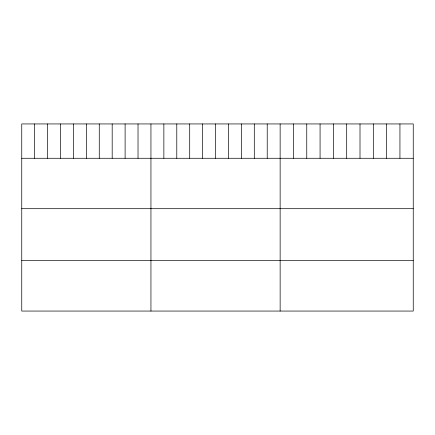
<?xml version="1.0" encoding="UTF-8"?>
<svg xmlns="http://www.w3.org/2000/svg" width="435" height="435" viewBox="0 0 435 435"><rect width="100%" height="100%" fill="white"/><g stroke="black" fill="none" stroke-linecap="round" stroke-linejoin="round"><path stroke-width="0.65" d="M413.25 158.275L413.25 311.058L21.75 311.058L21.75 123.942L413.25 123.942L413.25 158.275L21.75 158.275M21.75 208.691L413.25 208.691M21.75 260.636L413.25 260.636M399.939 123.942L399.939 158.275M386.628 123.942L386.628 158.275M373.317 123.942L373.317 158.275M360.006 123.942L360.006 158.275M346.695 123.942L346.695 158.275M333.384 123.942L333.384 158.275M320.073 123.942L320.073 158.275M306.762 123.942L306.762 158.275M293.451 123.942L293.451 158.275M280.14 123.942L280.14 311.058M267.22 123.942L267.22 158.275M254.301 123.942L254.301 158.275M241.381 123.942L241.381 158.275M228.462 123.942L228.462 158.275M215.542 123.942L215.542 158.275M202.623 123.942L202.623 158.275M189.703 123.942L189.703 158.275M176.784 123.942L176.784 158.275M163.864 123.942L163.864 158.275M150.945 123.942L150.945 311.058M138.025 123.942L138.025 158.275M125.106 123.942L125.106 158.275M112.186 123.942L112.186 158.275M99.267 123.942L99.267 158.275M86.347 123.942L86.347 158.275M73.428 123.942L73.428 158.275M60.508 123.942L60.508 158.275M47.589 123.942L47.589 158.275M34.669 123.942L34.669 158.275"/></g></svg>
